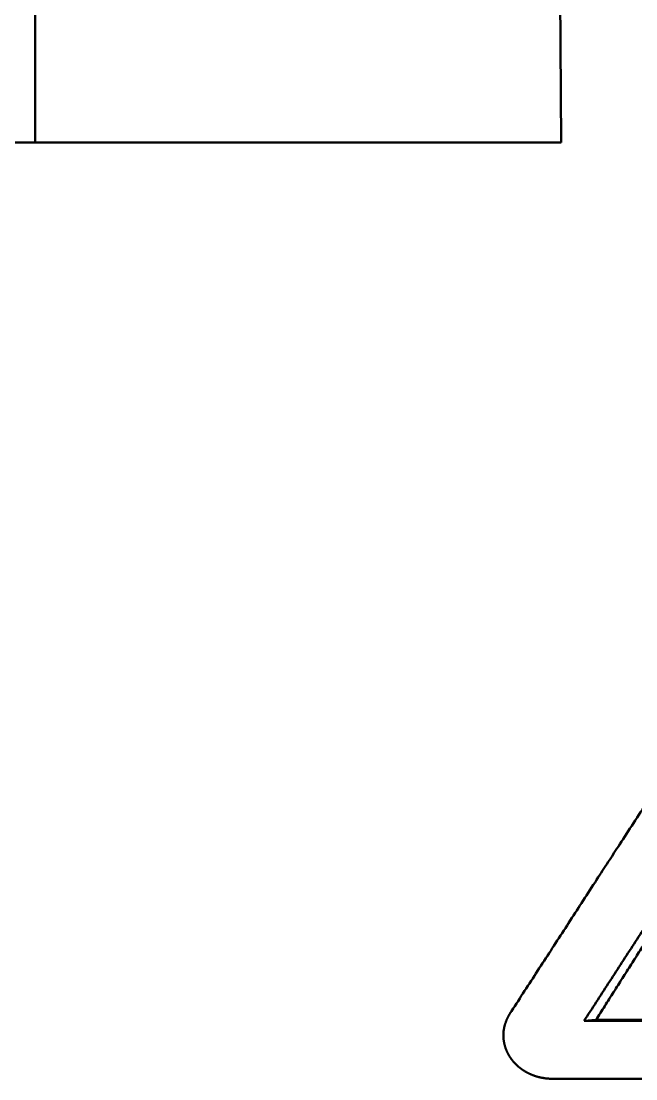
# Paper-space layout 'Layout1' of a CAD drawing. Header units: millimetres. Extents: x 0 to 420, y 0 to 297.
# Drawn here: x 153.06 to 157.92, y 135.01 to 143.38 of the extents above; entities that cross this region are included whole.
import ezdxf

# ---------------------------------------------------------------- set-up
doc = ezdxf.new("R2010")
doc.units = ezdxf.units.MM
doc.layers.add('170', color=7, linetype='Continuous', true_color=0xffffff)

psp = doc.layouts.get("Layout1")

# ---------------------------------------------------------------- linework, layer by layer
at = {"layer": '170', "color": 155, "linetype": 'Continuous', "lineweight": 50}
for p, q in [((153.1761, 142.4186), (153.1761, 145.2186)), ((157.3145, 145.2186), (157.3349, 142.4186)), ((157.5155, 135.474), (157.609, 135.4802))]:
    psp.add_line(p, q, dxfattribs=at)
for points, knots in [([(161.7808, 142.9878), (161.0162, 141.8142), (159.4172, 139.3604), (157.7541, 136.8034), (156.9286, 135.5299)], [0, 0, 0.157427, 0.486602, 0.829425, 1, 1]), ([(162.1173, 142.5452), (161.3552, 141.3746), (159.821, 139.0197), (158.2811, 136.6534), (157.5155, 135.474)], [0, 0, 0.165567, 0.498699, 0.833332, 1, 1]), ([(157.609, 135.4802), (158.1672, 136.3589), (159.2896, 138.1218), (160.4188, 139.8905), (161.5531, 141.6629), (162.1218, 142.5497)], [0, 0, 0.12412, 0.373307, 0.623499, 0.874383, 1, 1]), ([(149.6452, 142.4186), (151.3525, 142.4186), (155.2255, 142.4186), (157.3349, 142.4186)], [0, 0, 0.222021, 0.725686, 1, 1]), ([(156.9286, 135.5299), (156.9058, 135.4884), (156.8893, 135.4437), (156.8836, 135.4204), (156.8796, 135.3967), (156.8775, 135.373), (156.8773, 135.349), (156.879, 135.3249), (156.8826, 135.301), (156.8881, 135.2777), (156.8952, 135.2548), (156.9041, 135.2325), (156.9147, 135.2109), (156.9266, 135.1903), (156.94, 135.1706), (156.9547, 135.1519), (156.9707, 135.1343), (156.9876, 135.1179), (157.0054, 135.1026), (157.0242, 135.0885), (157.0439, 135.0755), (157.0641, 135.0638), (157.085, 135.0534), (157.1063, 135.0443), (157.1281, 135.0363), (157.1504, 135.0296), (157.173, 135.024), (157.2187, 135.0165), (157.265, 135.014)], [0, 0, 0.062657, 0.125524, 0.157301, 0.188974, 0.220522, 0.252196, 0.284127, 0.316023, 0.347695, 0.379345, 0.411159, 0.442891, 0.474353, 0.505734, 0.537213, 0.56863, 0.599798, 0.630835, 0.66189, 0.692985, 0.723927, 0.754674, 0.785333, 0.816005, 0.846794, 0.877553, 0.938736, 1, 1]), ([(162.1205, 135.4755), (160.957, 135.4749), (160.3764, 135.4746), (159.7979, 135.4744), (159.5094, 135.4743), (158.9346, 135.4742), (158.0801, 135.474), (157.5155, 135.474)], [0, 0, 0.25265, 0.378734, 0.504372, 0.567017, 0.691827, 0.877401, 1, 1]), ([(157.609, 135.4802), (158.7206, 135.4801), (159.2823, 135.4801), (159.8468, 135.4801), (160.4141, 135.4801), (160.9832, 135.48), (162.1249, 135.48)], [0, 0, 0.246153, 0.370533, 0.495546, 0.621167, 0.747176, 1, 1]), ([(162.1207, 135.0155), (160.8921, 135.0149), (160.2792, 135.0147), (159.6687, 135.0145), (159.3643, 135.0144), (158.7585, 135.0142), (157.8588, 135.0141), (157.265, 135.014)], [0, 0, 0.253021, 0.379246, 0.504977, 0.567657, 0.692409, 0.8777, 1, 1])]:
    psp.add_open_spline(points, degree=1, knots=knots, dxfattribs=at)

doc.saveas('drawing.dxf')
